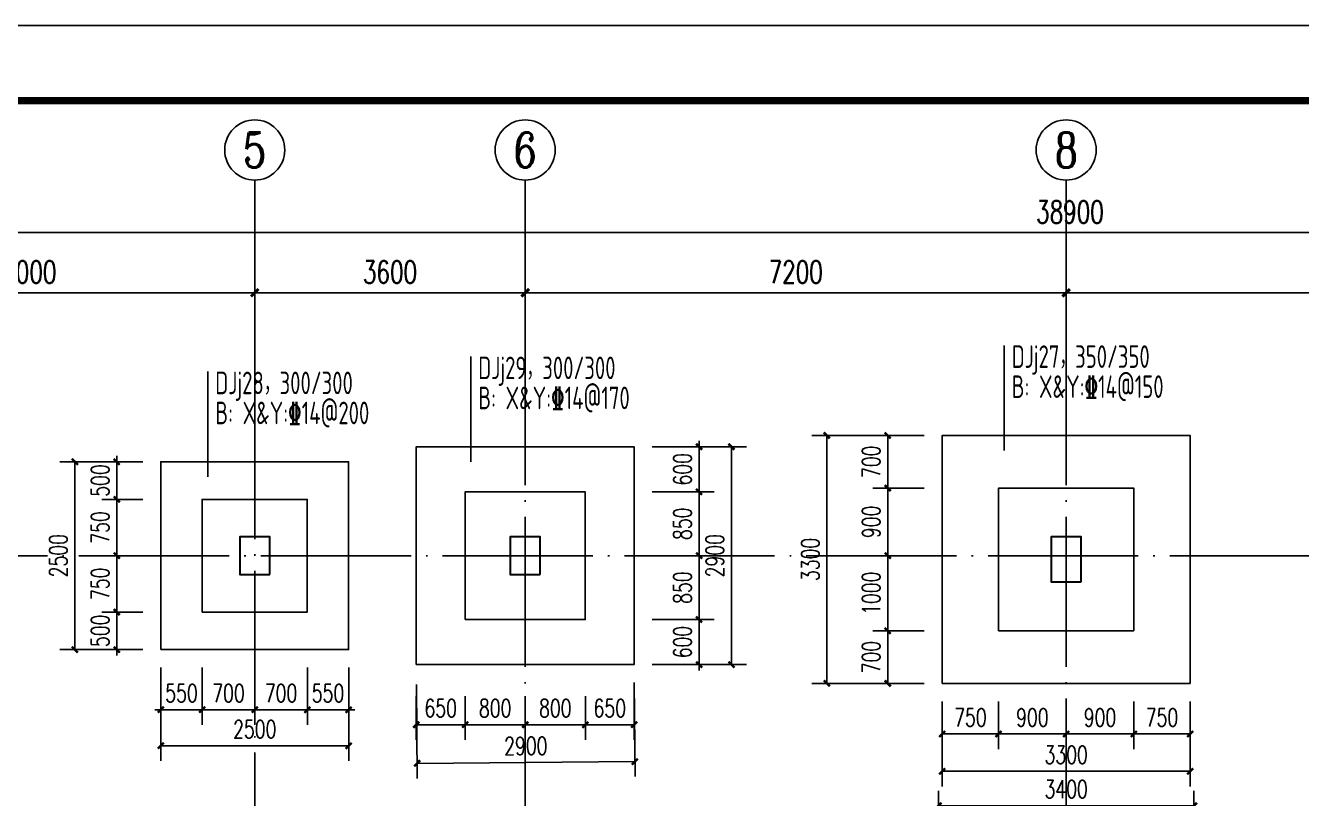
# Model space of a CAD drawing. Extents: x 1051052 to 1482120, y -981644 to -673261.
# Drawn here: x 1109273 to 1126256, y -838518 to -828229 of the extents above; entities that cross this region are included whole.
import ezdxf
from ezdxf.enums import TextEntityAlignment as Align

# ---------------------------------------------------------------- set-up
doc = ezdxf.new("R2010")
doc.units = 0
doc.header["$LTSCALE"] = 1000
doc.header["$MEASUREMENT"] = 0
doc.linetypes.add('DOTE', pattern=[2.42, 2, -0.2, 0.02, -0.2])
for name, color, linetype in [('AXIS', 3, 'Continuous'), ('AXIS_TEXT', 7, 'Continuous'), ('DOTE', 1, 'DOTE'), ('PUB_DIM', 3, 'Continuous'), ('TK', 142, 'Continuous'), ('填充', 8, 'Continuous')]:
    doc.layers.add(name, color=color, linetype=linetype)
for name, color, linetype, lineweight in [('BASE-DJ', 2, 'Continuous', 25), ('BASE-DJ-BH', 7, 'Continuous', 25), ('BASE-JZ', 7, 'Continuous', 25), ('COLU', 2, 'Continuous', 30)]:
    doc.layers.add(name, color=color, linetype=linetype, lineweight=lineweight)
doc.styles.add('_TCH_AXIS', font='COMPLEX', dxfattribs={"bigfont": 'GBCBIG'})
doc.styles.add('_TCH_DIM_T3', font='SIMPLEX', dxfattribs={"width": 0.705882, "bigfont": 'GBCBIG'})
doc.styles.add('COMPLEX', font='COMPLEX')
doc.styles.add('FromPkpm', font='Pkpmeng', dxfattribs={"width": 0.7, "bigfont": 'hztxt'})
doc.dimstyles.new('_TCH_ARCH&&100', dxfattribs={"dimtxt": 297.5, "dimasz": 100, "dimexe": 250, "dimexo": 300, "dimgap": 126.25, "dimtad": 1, "dimdec": 0, "dimzin": 0, "dimdsep": 46, "dimtxsty": '_TCH_DIM_T3', "dimblk": 'ARCHTICK', "dimcen": 0.09, "dimclrt": 7, "dimazin": 2, "dimtfac": 1, "dimtdec": 0, "dimtix": 1, "dimtmove": 2, "dimatfit": 3, "dimfxl": 0, "dimtolj": 1, "dimtzin": 0, "dimarcsym": 0})
doc.dimstyles.new('_TCH_ARCH&&80', dxfattribs={"dimtxt": 238, "dimasz": 80, "dimexe": 200, "dimexo": 240, "dimgap": 101, "dimtad": 1, "dimdec": 0, "dimzin": 0, "dimdsep": 46, "dimtxsty": '_TCH_DIM_T3', "dimblk": 'ARCHTICK', "dimcen": 0.09, "dimclrt": 7, "dimazin": 2, "dimtfac": 1, "dimtdec": 0, "dimtix": 1, "dimtmove": 2, "dimatfit": 3, "dimfxl": 0, "dimtolj": 1, "dimtzin": 0, "dimarcsym": 0})

# ---------------------------------------------------------------- blocks, each defined once
blk = doc.blocks.new('_ArchTick')
at = {"color": 0, "linetype": 'ByBlock', "const_width": 0.4}
blk.add_lwpolyline([(-0.5, -0.5), (0.5, 0.5)], dxfattribs=at)
blk = doc.blocks.new('*D491')
at = {"layer": 'AXIS', "color": 0, "lineweight": -2, "transparency": 16777216}
for p, q in [((1106324, -833286), (1106324, -831536)), ((1112324, -833286), (1112324, -831536)), ((1106324, -831786), (1112324, -831786))]:
    blk.add_line(p, q, dxfattribs=at)
at = {"layer": 'Defpoints', "color": 0, "transparency": 16777216}
for p in [(1112324, -831786), (1106324, -834286), (1112324, -834286)]:
    blk.add_point(p, dxfattribs=at)
at = {"layer": 'AXIS', "color": 0, "lineweight": -2, "transparency": 16777216, "xscale": 100, "yscale": 100, "zscale": 100, "rotation": 180}
blk.add_blockref('_ArchTick', (1106324, -831786), dxfattribs=at)
at = {"layer": 'AXIS', "color": 0, "lineweight": -2, "transparency": 16777216, "xscale": 100, "yscale": 100, "zscale": 100}
blk.add_blockref('_ArchTick', (1112324, -831786), dxfattribs=at)
at = {"layer": 'AXIS', "color": 7, "transparency": 16777216, "insert": (1109324, -831511), "char_height": 297.5, "attachment_point": 5, "style": '_TCH_DIM_T3'}
blk.add_mtext('\\A1;6000', dxfattribs=at)
blk = doc.blocks.new('*D492')
at = {"layer": 'AXIS', "color": 0, "lineweight": -2, "transparency": 16777216}
for p, q in [((1112324, -833286), (1112324, -831536)), ((1115924, -833286), (1115924, -831536)), ((1112324, -831786), (1115924, -831786))]:
    blk.add_line(p, q, dxfattribs=at)
at = {"layer": 'Defpoints', "color": 0, "transparency": 16777216}
for p in [(1115924, -831786), (1112324, -834286), (1115924, -834286)]:
    blk.add_point(p, dxfattribs=at)
at = {"layer": 'AXIS', "color": 0, "lineweight": -2, "transparency": 16777216, "xscale": 100, "yscale": 100, "zscale": 100, "rotation": 180}
blk.add_blockref('_ArchTick', (1112324, -831786), dxfattribs=at)
at = {"layer": 'AXIS', "color": 0, "lineweight": -2, "transparency": 16777216, "xscale": 100, "yscale": 100, "zscale": 100}
blk.add_blockref('_ArchTick', (1115924, -831786), dxfattribs=at)
at = {"layer": 'AXIS', "color": 7, "transparency": 16777216, "insert": (1114124, -831511), "char_height": 297.5, "attachment_point": 5, "style": '_TCH_DIM_T3'}
blk.add_mtext('\\A1;3600', dxfattribs=at)
blk = doc.blocks.new('*D493')
at = {"layer": 'AXIS', "color": 0, "lineweight": -2, "transparency": 16777216}
for p, q in [((1115924, -833286), (1115924, -831536)), ((1123124, -833286), (1123124, -831536)), ((1115924, -831786), (1123124, -831786))]:
    blk.add_line(p, q, dxfattribs=at)
at = {"layer": 'Defpoints', "color": 0, "transparency": 16777216}
for p in [(1123124, -831786), (1115924, -834286), (1123124, -834286)]:
    blk.add_point(p, dxfattribs=at)
at = {"layer": 'AXIS', "color": 0, "lineweight": -2, "transparency": 16777216, "xscale": 100, "yscale": 100, "zscale": 100, "rotation": 180}
blk.add_blockref('_ArchTick', (1115924, -831786), dxfattribs=at)
at = {"layer": 'AXIS', "color": 0, "lineweight": -2, "transparency": 16777216, "xscale": 100, "yscale": 100, "zscale": 100}
blk.add_blockref('_ArchTick', (1123124, -831786), dxfattribs=at)
at = {"layer": 'AXIS', "color": 7, "transparency": 16777216, "insert": (1119524, -831511), "char_height": 297.5, "attachment_point": 5, "style": '_TCH_DIM_T3'}
blk.add_mtext('\\A1;7200', dxfattribs=at)
blk = doc.blocks.new('*D494')
at = {"layer": 'AXIS', "color": 0, "lineweight": -2, "transparency": 16777216}
for p, q in [((1123124, -833286), (1123124, -831536)), ((1130324, -833286), (1130324, -831536)), ((1123124, -831786), (1130324, -831786))]:
    blk.add_line(p, q, dxfattribs=at)
at = {"layer": 'Defpoints', "color": 0, "transparency": 16777216}
for p in [(1130324, -831786), (1123124, -834286), (1130324, -834286)]:
    blk.add_point(p, dxfattribs=at)
at = {"layer": 'AXIS', "color": 0, "lineweight": -2, "transparency": 16777216, "xscale": 100, "yscale": 100, "zscale": 100, "rotation": 180}
blk.add_blockref('_ArchTick', (1123124, -831786), dxfattribs=at)
at = {"layer": 'AXIS', "color": 0, "lineweight": -2, "transparency": 16777216, "xscale": 100, "yscale": 100, "zscale": 100}
blk.add_blockref('_ArchTick', (1130324, -831786), dxfattribs=at)
at = {"layer": 'AXIS', "color": 7, "transparency": 16777216, "insert": (1126724, -831511), "char_height": 297.5, "attachment_point": 5, "style": '_TCH_DIM_T3'}
blk.add_mtext('\\A1;7200', dxfattribs=at)
blk = doc.blocks.new('*D498')
at = {"layer": 'AXIS', "color": 0, "lineweight": -2, "transparency": 16777216}
for p, q in [((1103724, -832486), (1103724, -830736)), ((1142624, -832486), (1142624, -830736)), ((1103724, -830986), (1142624, -830986))]:
    blk.add_line(p, q, dxfattribs=at)
at = {"layer": 'Defpoints', "color": 0, "transparency": 16777216}
for p in [(1142624, -830986), (1103724, -834286), (1142624, -834286)]:
    blk.add_point(p, dxfattribs=at)
at = {"layer": 'AXIS', "color": 0, "lineweight": -2, "transparency": 16777216, "xscale": 100, "yscale": 100, "zscale": 100, "rotation": 180}
blk.add_blockref('_ArchTick', (1103724, -830986), dxfattribs=at)
at = {"layer": 'AXIS', "color": 0, "lineweight": -2, "transparency": 16777216, "xscale": 100, "yscale": 100, "zscale": 100}
blk.add_blockref('_ArchTick', (1142624, -830986), dxfattribs=at)
at = {"layer": 'AXIS', "color": 7, "transparency": 16777216, "insert": (1123174, -830711), "char_height": 297.5, "attachment_point": 5, "style": '_TCH_DIM_T3'}
blk.add_mtext('\\A1;38900', dxfattribs=at)
blk = doc.blocks.new('_AXISO')
blk.add_circle((0, 0), 0.5)
at = {"layer": 'AXIS_TEXT', "style": 'COMPLEX', "width": 1.041667}
blk.add_attdef('A', text='', height=0.56, dxfattribs=at).set_placement((-0.25, -0.28), (0.25, -0.28), align=Align.FIT)
blk = doc.blocks.new('A2K')
at = {"layer": 'TK'}
blk.add_lwpolyline([(0, 0), (59400, 0), (59400, 42000), (0, 42000)], close=True, dxfattribs=at)
at = {"layer": 'TK', "const_width": 100}
blk.add_lwpolyline([(2500, 1000), (58400, 1000), (58400, 41000), (2500, 41000)], close=True, dxfattribs=at)
blk = doc.blocks.new('*D1106')
at = {"layer": 'Defpoints', "color": 0, "transparency": 16777216}
for p in [(1124824, -838614), (1121424, -840056), (1124824, -840056)]:
    blk.add_point(p, dxfattribs=at)
at = {"layer": 'PUB_DIM', "color": 0, "lineweight": -2, "transparency": 16777216}
for p, q in [((1121424, -839816), (1121424, -838414)), ((1124824, -839816), (1124824, -838414)), ((1121424, -838614), (1124824, -838614))]:
    blk.add_line(p, q, dxfattribs=at)
at = {"layer": 'PUB_DIM', "color": 0, "lineweight": -2, "transparency": 16777216, "xscale": 80, "yscale": 80, "zscale": 80, "rotation": 180}
blk.add_blockref('_ArchTick', (1121424, -838614), dxfattribs=at)
at = {"layer": 'PUB_DIM', "color": 0, "lineweight": -2, "transparency": 16777216, "xscale": 80, "yscale": 80, "zscale": 80}
blk.add_blockref('_ArchTick', (1124824, -838614), dxfattribs=at)
at = {"layer": 'PUB_DIM', "color": 7, "transparency": 16777216, "insert": (1123124, -838394), "char_height": 238, "attachment_point": 5, "style": '_TCH_DIM_T3'}
blk.add_mtext('\\A1;3400', dxfattribs=at)
blk = doc.blocks.new('*D1107')
at = {"layer": 'Defpoints', "color": 0, "transparency": 16777216}
for p in [(1121474, -836986), (1124774, -836986), (1124774, -838156)]:
    blk.add_point(p, dxfattribs=at)
at = {"layer": 'PUB_DIM', "color": 0, "lineweight": -2, "transparency": 16777216}
for p, q in [((1121474, -837226), (1121474, -838356)), ((1124774, -837226), (1124774, -838356)), ((1121474, -838156), (1124774, -838156))]:
    blk.add_line(p, q, dxfattribs=at)
at = {"layer": 'PUB_DIM', "color": 0, "lineweight": -2, "transparency": 16777216, "xscale": 80, "yscale": 80, "zscale": 80, "rotation": 180}
blk.add_blockref('_ArchTick', (1121474, -838156), dxfattribs=at)
at = {"layer": 'PUB_DIM', "color": 0, "lineweight": -2, "transparency": 16777216, "xscale": 80, "yscale": 80, "zscale": 80}
blk.add_blockref('_ArchTick', (1124774, -838156), dxfattribs=at)
at = {"layer": 'PUB_DIM', "color": 7, "transparency": 16777216, "insert": (1123124, -837936), "char_height": 238, "attachment_point": 5, "style": '_TCH_DIM_T3'}
blk.add_mtext('\\A1;3300', dxfattribs=at)
blk = doc.blocks.new('*D1108')
at = {"layer": 'Defpoints', "color": 0, "transparency": 16777216}
for p in [(1121474, -836986), (1122224, -836986), (1122224, -837659)]:
    blk.add_point(p, dxfattribs=at)
at = {"layer": 'PUB_DIM', "color": 0, "lineweight": -2, "transparency": 16777216}
for p, q in [((1121474, -837226), (1121474, -837859)), ((1122224, -837226), (1122224, -837859)), ((1121474, -837659), (1122224, -837659))]:
    blk.add_line(p, q, dxfattribs=at)
at = {"layer": 'PUB_DIM', "color": 0, "lineweight": -2, "transparency": 16777216, "xscale": 80, "yscale": 80, "zscale": 80, "rotation": 180}
blk.add_blockref('_ArchTick', (1121474, -837659), dxfattribs=at)
at = {"layer": 'PUB_DIM', "color": 0, "lineweight": -2, "transparency": 16777216, "xscale": 80, "yscale": 80, "zscale": 80}
blk.add_blockref('_ArchTick', (1122224, -837659), dxfattribs=at)
at = {"layer": 'PUB_DIM', "color": 7, "transparency": 16777216, "insert": (1121849, -837439), "char_height": 238, "attachment_point": 5, "style": '_TCH_DIM_T3'}
blk.add_mtext('\\A1;750', dxfattribs=at)
blk = doc.blocks.new('*D1109')
at = {"layer": 'Defpoints', "color": 0, "transparency": 16777216}
for p in [(1122224, -836986), (1123124, -836986), (1123124, -837659)]:
    blk.add_point(p, dxfattribs=at)
at = {"layer": 'PUB_DIM', "color": 0, "lineweight": -2, "transparency": 16777216}
for p, q in [((1122224, -837226), (1122224, -837859)), ((1123124, -837226), (1123124, -837859)), ((1122224, -837659), (1123124, -837659))]:
    blk.add_line(p, q, dxfattribs=at)
at = {"layer": 'PUB_DIM', "color": 0, "lineweight": -2, "transparency": 16777216, "xscale": 80, "yscale": 80, "zscale": 80, "rotation": 180}
blk.add_blockref('_ArchTick', (1122224, -837659), dxfattribs=at)
at = {"layer": 'PUB_DIM', "color": 0, "lineweight": -2, "transparency": 16777216, "xscale": 80, "yscale": 80, "zscale": 80}
blk.add_blockref('_ArchTick', (1123124, -837659), dxfattribs=at)
at = {"layer": 'PUB_DIM', "color": 7, "transparency": 16777216, "insert": (1122674, -837439), "char_height": 238, "attachment_point": 5, "style": '_TCH_DIM_T3'}
blk.add_mtext('\\A1;900', dxfattribs=at)
blk = doc.blocks.new('*D1110')
at = {"layer": 'Defpoints', "color": 0, "transparency": 16777216}
for p in [(1123124, -836986), (1124024, -836986), (1124024, -837659)]:
    blk.add_point(p, dxfattribs=at)
at = {"layer": 'PUB_DIM', "color": 0, "lineweight": -2, "transparency": 16777216}
for p, q in [((1123124, -837226), (1123124, -837859)), ((1124024, -837226), (1124024, -837859)), ((1123124, -837659), (1124024, -837659))]:
    blk.add_line(p, q, dxfattribs=at)
at = {"layer": 'PUB_DIM', "color": 0, "lineweight": -2, "transparency": 16777216, "xscale": 80, "yscale": 80, "zscale": 80, "rotation": 180}
blk.add_blockref('_ArchTick', (1123124, -837659), dxfattribs=at)
at = {"layer": 'PUB_DIM', "color": 0, "lineweight": -2, "transparency": 16777216, "xscale": 80, "yscale": 80, "zscale": 80}
blk.add_blockref('_ArchTick', (1124024, -837659), dxfattribs=at)
at = {"layer": 'PUB_DIM', "color": 7, "transparency": 16777216, "insert": (1123574, -837439), "char_height": 238, "attachment_point": 5, "style": '_TCH_DIM_T3'}
blk.add_mtext('\\A1;900', dxfattribs=at)
blk = doc.blocks.new('*D1111')
at = {"layer": 'Defpoints', "color": 0, "transparency": 16777216}
for p in [(1124024, -836986), (1124774, -836986), (1124774, -837659)]:
    blk.add_point(p, dxfattribs=at)
at = {"layer": 'PUB_DIM', "color": 0, "lineweight": -2, "transparency": 16777216}
for p, q in [((1124024, -837226), (1124024, -837859)), ((1124774, -837226), (1124774, -837859)), ((1124024, -837659), (1124774, -837659))]:
    blk.add_line(p, q, dxfattribs=at)
at = {"layer": 'PUB_DIM', "color": 0, "lineweight": -2, "transparency": 16777216, "xscale": 80, "yscale": 80, "zscale": 80, "rotation": 180}
blk.add_blockref('_ArchTick', (1124024, -837659), dxfattribs=at)
at = {"layer": 'PUB_DIM', "color": 0, "lineweight": -2, "transparency": 16777216, "xscale": 80, "yscale": 80, "zscale": 80}
blk.add_blockref('_ArchTick', (1124774, -837659), dxfattribs=at)
at = {"layer": 'PUB_DIM', "color": 7, "transparency": 16777216, "insert": (1124399, -837439), "char_height": 238, "attachment_point": 5, "style": '_TCH_DIM_T3'}
blk.add_mtext('\\A1;750', dxfattribs=at)
blk = doc.blocks.new('*D1117')
at = {"layer": 'Defpoints', "color": 0, "transparency": 16777216}
for p in [(1119938, -833686), (1121474, -833686), (1121474, -836986)]:
    blk.add_point(p, dxfattribs=at)
at = {"layer": 'PUB_DIM', "color": 0, "lineweight": -2, "transparency": 16777216}
for p, q in [((1121234, -833686), (1119738, -833686)), ((1119938, -836986), (1119938, -833686)), ((1121234, -836986), (1119738, -836986))]:
    blk.add_line(p, q, dxfattribs=at)
at = {"layer": 'PUB_DIM', "color": 0, "lineweight": -2, "transparency": 16777216, "xscale": 80, "yscale": 80, "zscale": 80}
for p, rotation in [((1119938, -833686), 90), ((1119938, -836986), 270)]:
    blk.add_blockref('_ArchTick', p, dxfattribs=dict(at, rotation=rotation))
at = {"layer": 'PUB_DIM', "color": 7, "transparency": 16777216, "insert": (1119718, -835336), "char_height": 238, "attachment_point": 5, "rotation": 90, "style": '_TCH_DIM_T3'}
blk.add_mtext('\\A1;3300', dxfattribs=at)
blk = doc.blocks.new('*D1118')
at = {"layer": 'Defpoints', "color": 0, "transparency": 16777216}
for p in [(1120749, -836286), (1121474, -836286), (1121474, -836986)]:
    blk.add_point(p, dxfattribs=at)
at = {"layer": 'PUB_DIM', "color": 0, "lineweight": -2, "transparency": 16777216}
for p, q in [((1121234, -836286), (1120549, -836286)), ((1120749, -836986), (1120749, -836286)), ((1121234, -836986), (1120549, -836986))]:
    blk.add_line(p, q, dxfattribs=at)
at = {"layer": 'PUB_DIM', "color": 0, "lineweight": -2, "transparency": 16777216, "xscale": 80, "yscale": 80, "zscale": 80}
for p, rotation in [((1120749, -836286), 90), ((1120749, -836986), 270)]:
    blk.add_blockref('_ArchTick', p, dxfattribs=dict(at, rotation=rotation))
at = {"layer": 'PUB_DIM', "color": 7, "transparency": 16777216, "insert": (1120529, -836636), "char_height": 238, "attachment_point": 5, "rotation": 90, "style": '_TCH_DIM_T3'}
blk.add_mtext('\\A1;700', dxfattribs=at)
blk = doc.blocks.new('*D1119')
at = {"layer": 'Defpoints', "color": 0, "transparency": 16777216}
for p in [(1120749, -835286), (1121474, -835286), (1121474, -836286)]:
    blk.add_point(p, dxfattribs=at)
at = {"layer": 'PUB_DIM', "color": 0, "lineweight": -2, "transparency": 16777216}
for p, q in [((1121234, -835286), (1120549, -835286)), ((1120749, -836286), (1120749, -835286)), ((1121234, -836286), (1120549, -836286))]:
    blk.add_line(p, q, dxfattribs=at)
at = {"layer": 'PUB_DIM', "color": 0, "lineweight": -2, "transparency": 16777216, "xscale": 80, "yscale": 80, "zscale": 80}
for p, rotation in [((1120749, -835286), 90), ((1120749, -836286), 270)]:
    blk.add_blockref('_ArchTick', p, dxfattribs=dict(at, rotation=rotation))
at = {"layer": 'PUB_DIM', "color": 7, "transparency": 16777216, "insert": (1120529, -835786), "char_height": 238, "attachment_point": 5, "rotation": 90, "style": '_TCH_DIM_T3'}
blk.add_mtext('\\A1;1000', dxfattribs=at)
blk = doc.blocks.new('*D1120')
at = {"layer": 'Defpoints', "color": 0, "transparency": 16777216}
for p in [(1120749, -834386), (1121474, -834386), (1121474, -835286)]:
    blk.add_point(p, dxfattribs=at)
at = {"layer": 'PUB_DIM', "color": 0, "lineweight": -2, "transparency": 16777216}
for p, q in [((1121234, -834386), (1120549, -834386)), ((1120749, -835286), (1120749, -834386)), ((1121234, -835286), (1120549, -835286))]:
    blk.add_line(p, q, dxfattribs=at)
at = {"layer": 'PUB_DIM', "color": 0, "lineweight": -2, "transparency": 16777216, "xscale": 80, "yscale": 80, "zscale": 80}
for p, rotation in [((1120749, -834386), 90), ((1120749, -835286), 270)]:
    blk.add_blockref('_ArchTick', p, dxfattribs=dict(at, rotation=rotation))
at = {"layer": 'PUB_DIM', "color": 7, "transparency": 16777216, "insert": (1120529, -834836), "char_height": 238, "attachment_point": 5, "rotation": 90, "style": '_TCH_DIM_T3'}
blk.add_mtext('\\A1;900', dxfattribs=at)
blk = doc.blocks.new('*D1121')
at = {"layer": 'Defpoints', "color": 0, "transparency": 16777216}
for p in [(1120749, -833686), (1121474, -833686), (1121474, -834386)]:
    blk.add_point(p, dxfattribs=at)
at = {"layer": 'PUB_DIM', "color": 0, "lineweight": -2, "transparency": 16777216}
for p, q in [((1121234, -833686), (1120549, -833686)), ((1120749, -834386), (1120749, -833686)), ((1121234, -834386), (1120549, -834386))]:
    blk.add_line(p, q, dxfattribs=at)
at = {"layer": 'PUB_DIM', "color": 0, "lineweight": -2, "transparency": 16777216, "xscale": 80, "yscale": 80, "zscale": 80}
for p, rotation in [((1120749, -833686), 90), ((1120749, -834386), 270)]:
    blk.add_blockref('_ArchTick', p, dxfattribs=dict(at, rotation=rotation))
at = {"layer": 'PUB_DIM', "color": 7, "transparency": 16777216, "insert": (1120529, -834036), "char_height": 238, "attachment_point": 5, "rotation": 90, "style": '_TCH_DIM_T3'}
blk.add_mtext('\\A1;700', dxfattribs=at)
blk = doc.blocks.new('*D1307')
at = {"layer": 'Defpoints', "color": 0, "transparency": 16777216}
for p in [(1117374, -833836), (1118668, -833836), (1117374, -836736)]:
    blk.add_point(p, dxfattribs=at)
at = {"layer": 'PUB_DIM', "color": 0, "lineweight": -2, "transparency": 16777216}
for p, q in [((1117614, -833836), (1118868, -833836)), ((1118668, -836736), (1118668, -833836)), ((1117614, -836736), (1118868, -836736))]:
    blk.add_line(p, q, dxfattribs=at)
at = {"layer": 'PUB_DIM', "color": 0, "lineweight": -2, "transparency": 16777216, "xscale": 80, "yscale": 80, "zscale": 80}
for p, rotation in [((1118668, -833836), 90), ((1118668, -836736), 270)]:
    blk.add_blockref('_ArchTick', p, dxfattribs=dict(at, rotation=rotation))
at = {"layer": 'PUB_DIM', "color": 7, "transparency": 16777216, "insert": (1118448, -835286), "char_height": 238, "attachment_point": 5, "rotation": 90, "style": '_TCH_DIM_T3'}
blk.add_mtext('\\A1;2900', dxfattribs=at)
blk = doc.blocks.new('*D1308')
at = {"layer": 'Defpoints', "color": 0, "transparency": 16777216}
for p in [(1117374, -836136), (1118238, -836136), (1117374, -836736)]:
    blk.add_point(p, dxfattribs=at)
at = {"layer": 'PUB_DIM', "color": 0, "lineweight": -2, "transparency": 16777216}
for p, q in [((1118238, -836136), (1118238, -836056)), ((1117614, -836136), (1118438, -836136)), ((1118238, -836736), (1118238, -836136)), ((1117614, -836736), (1118438, -836736)), ((1118238, -836736), (1118238, -836816))]:
    blk.add_line(p, q, dxfattribs=at)
at = {"layer": 'PUB_DIM', "color": 0, "lineweight": -2, "transparency": 16777216, "xscale": 80, "yscale": 80, "zscale": 80}
for p, rotation in [((1118238, -836136), 270), ((1118238, -836736), 90)]:
    blk.add_blockref('_ArchTick', p, dxfattribs=dict(at, rotation=rotation))
at = {"layer": 'PUB_DIM', "color": 7, "transparency": 16777216, "insert": (1118018, -836436), "char_height": 238, "attachment_point": 5, "rotation": 90, "style": '_TCH_DIM_T3'}
blk.add_mtext('\\A1;600', dxfattribs=at)
blk = doc.blocks.new('*D1309')
at = {"layer": 'Defpoints', "color": 0, "transparency": 16777216}
for p in [(1117374, -835286), (1118238, -835286), (1117374, -836136)]:
    blk.add_point(p, dxfattribs=at)
at = {"layer": 'PUB_DIM', "color": 0, "lineweight": -2, "transparency": 16777216}
for p, q in [((1117614, -835286), (1118438, -835286)), ((1118238, -836136), (1118238, -835286)), ((1117614, -836136), (1118438, -836136))]:
    blk.add_line(p, q, dxfattribs=at)
at = {"layer": 'PUB_DIM', "color": 0, "lineweight": -2, "transparency": 16777216, "xscale": 80, "yscale": 80, "zscale": 80}
for p, rotation in [((1118238, -835286), 90), ((1118238, -836136), 270)]:
    blk.add_blockref('_ArchTick', p, dxfattribs=dict(at, rotation=rotation))
at = {"layer": 'PUB_DIM', "color": 7, "transparency": 16777216, "insert": (1118018, -835711), "char_height": 238, "attachment_point": 5, "rotation": 90, "style": '_TCH_DIM_T3'}
blk.add_mtext('\\A1;850', dxfattribs=at)
blk = doc.blocks.new('*D1310')
at = {"layer": 'Defpoints', "color": 0, "transparency": 16777216}
for p in [(1117374, -834436), (1118238, -834436), (1117374, -835286)]:
    blk.add_point(p, dxfattribs=at)
at = {"layer": 'PUB_DIM', "color": 0, "lineweight": -2, "transparency": 16777216}
for p, q in [((1117614, -834436), (1118438, -834436)), ((1118238, -835286), (1118238, -834436)), ((1117614, -835286), (1118438, -835286))]:
    blk.add_line(p, q, dxfattribs=at)
at = {"layer": 'PUB_DIM', "color": 0, "lineweight": -2, "transparency": 16777216, "xscale": 80, "yscale": 80, "zscale": 80}
for p, rotation in [((1118238, -834436), 90), ((1118238, -835286), 270)]:
    blk.add_blockref('_ArchTick', p, dxfattribs=dict(at, rotation=rotation))
at = {"layer": 'PUB_DIM', "color": 7, "transparency": 16777216, "insert": (1118018, -834861), "char_height": 238, "attachment_point": 5, "rotation": 90, "style": '_TCH_DIM_T3'}
blk.add_mtext('\\A1;850', dxfattribs=at)
blk = doc.blocks.new('*D1311')
at = {"layer": 'Defpoints', "color": 0, "transparency": 16777216}
for p in [(1117374, -833836), (1118238, -833836), (1117374, -834436)]:
    blk.add_point(p, dxfattribs=at)
at = {"layer": 'PUB_DIM', "color": 0, "lineweight": -2, "transparency": 16777216}
for p, q in [((1117614, -833836), (1118438, -833836)), ((1118238, -833836), (1118238, -833756)), ((1118238, -834436), (1118238, -833836)), ((1117614, -834436), (1118438, -834436)), ((1118238, -834436), (1118238, -834516))]:
    blk.add_line(p, q, dxfattribs=at)
at = {"layer": 'PUB_DIM', "color": 0, "lineweight": -2, "transparency": 16777216, "xscale": 80, "yscale": 80, "zscale": 80}
for p, rotation in [((1118238, -833836), 270), ((1118238, -834436), 90)]:
    blk.add_blockref('_ArchTick', p, dxfattribs=dict(at, rotation=rotation))
at = {"layer": 'PUB_DIM', "color": 7, "transparency": 16777216, "insert": (1118018, -834136), "char_height": 238, "attachment_point": 5, "rotation": 90, "style": '_TCH_DIM_T3'}
blk.add_mtext('\\A1;600', dxfattribs=at)
blk = doc.blocks.new('*D1312')
at = {"layer": 'Defpoints', "color": 0, "transparency": 16777216}
for p in [(1114474, -836916), (1115124, -836916), (1115124, -837536)]:
    blk.add_point(p, dxfattribs=at)
at = {"layer": 'PUB_DIM', "color": 0, "lineweight": -2, "transparency": 16777216}
for p, q in [((1114474, -837156), (1114474, -837736)), ((1115124, -837156), (1115124, -837736)), ((1114474, -837536), (1115124, -837536))]:
    blk.add_line(p, q, dxfattribs=at)
at = {"layer": 'PUB_DIM', "color": 0, "lineweight": -2, "transparency": 16777216, "xscale": 80, "yscale": 80, "zscale": 80, "rotation": 180}
blk.add_blockref('_ArchTick', (1114474, -837536), dxfattribs=at)
at = {"layer": 'PUB_DIM', "color": 0, "lineweight": -2, "transparency": 16777216, "xscale": 80, "yscale": 80, "zscale": 80}
blk.add_blockref('_ArchTick', (1115124, -837536), dxfattribs=at)
at = {"layer": 'PUB_DIM', "color": 7, "transparency": 16777216, "insert": (1114799, -837316), "char_height": 238, "attachment_point": 5, "style": '_TCH_DIM_T3'}
blk.add_mtext('\\A1;650', dxfattribs=at)
blk = doc.blocks.new('*D1313')
at = {"layer": 'Defpoints', "color": 0, "transparency": 16777216}
for p in [(1115124, -836916), (1115924, -836916), (1115924, -837536)]:
    blk.add_point(p, dxfattribs=at)
at = {"layer": 'PUB_DIM', "color": 0, "lineweight": -2, "transparency": 16777216}
for p, q in [((1115124, -837156), (1115124, -837736)), ((1115924, -837156), (1115924, -837736)), ((1115124, -837536), (1115924, -837536))]:
    blk.add_line(p, q, dxfattribs=at)
at = {"layer": 'PUB_DIM', "color": 0, "lineweight": -2, "transparency": 16777216, "xscale": 80, "yscale": 80, "zscale": 80, "rotation": 180}
blk.add_blockref('_ArchTick', (1115124, -837536), dxfattribs=at)
at = {"layer": 'PUB_DIM', "color": 0, "lineweight": -2, "transparency": 16777216, "xscale": 80, "yscale": 80, "zscale": 80}
blk.add_blockref('_ArchTick', (1115924, -837536), dxfattribs=at)
at = {"layer": 'PUB_DIM', "color": 7, "transparency": 16777216, "insert": (1115524, -837316), "char_height": 238, "attachment_point": 5, "style": '_TCH_DIM_T3'}
blk.add_mtext('\\A1;800', dxfattribs=at)
blk = doc.blocks.new('*D1314')
at = {"layer": 'Defpoints', "color": 0, "transparency": 16777216}
for p in [(1115924, -836916), (1116724, -836916), (1116724, -837536)]:
    blk.add_point(p, dxfattribs=at)
at = {"layer": 'PUB_DIM', "color": 0, "lineweight": -2, "transparency": 16777216}
for p, q in [((1115924, -837156), (1115924, -837736)), ((1116724, -837156), (1116724, -837736)), ((1115924, -837536), (1116724, -837536))]:
    blk.add_line(p, q, dxfattribs=at)
at = {"layer": 'PUB_DIM', "color": 0, "lineweight": -2, "transparency": 16777216, "xscale": 80, "yscale": 80, "zscale": 80, "rotation": 180}
blk.add_blockref('_ArchTick', (1115924, -837536), dxfattribs=at)
at = {"layer": 'PUB_DIM', "color": 0, "lineweight": -2, "transparency": 16777216, "xscale": 80, "yscale": 80, "zscale": 80}
blk.add_blockref('_ArchTick', (1116724, -837536), dxfattribs=at)
at = {"layer": 'PUB_DIM', "color": 7, "transparency": 16777216, "insert": (1116324, -837316), "char_height": 238, "attachment_point": 5, "style": '_TCH_DIM_T3'}
blk.add_mtext('\\A1;800', dxfattribs=at)
blk = doc.blocks.new('*D1315')
at = {"layer": 'Defpoints', "color": 0, "transparency": 16777216}
for p in [(1116724, -836916), (1117374, -836916), (1117374, -837536)]:
    blk.add_point(p, dxfattribs=at)
at = {"layer": 'PUB_DIM', "color": 0, "lineweight": -2, "transparency": 16777216}
for p, q in [((1116724, -837156), (1116724, -837736)), ((1117374, -837156), (1117374, -837736)), ((1116724, -837536), (1117374, -837536))]:
    blk.add_line(p, q, dxfattribs=at)
at = {"layer": 'PUB_DIM', "color": 0, "lineweight": -2, "transparency": 16777216, "xscale": 80, "yscale": 80, "zscale": 80, "rotation": 180}
blk.add_blockref('_ArchTick', (1116724, -837536), dxfattribs=at)
at = {"layer": 'PUB_DIM', "color": 0, "lineweight": -2, "transparency": 16777216, "xscale": 80, "yscale": 80, "zscale": 80}
blk.add_blockref('_ArchTick', (1117374, -837536), dxfattribs=at)
at = {"layer": 'PUB_DIM', "color": 7, "transparency": 16777216, "insert": (1117049, -837316), "char_height": 238, "attachment_point": 5, "style": '_TCH_DIM_T3'}
blk.add_mtext('\\A1;650', dxfattribs=at)
blk = doc.blocks.new('*D1316')
at = {"layer": 'Defpoints', "color": 0, "transparency": 16777216}
for p in [(1117374, -836736), (1114474, -836759), (1117384, -838027)]:
    blk.add_point(p, dxfattribs=at)
at = {"layer": 'PUB_DIM', "color": 0, "lineweight": -2, "transparency": 16777216}
for p, q in [((1114476, -836999), (1114486, -838250)), ((1117376, -836976), (1117386, -838227)), ((1114484, -838050), (1117384, -838027))]:
    blk.add_line(p, q, dxfattribs=at)
at = {"layer": 'PUB_DIM', "color": 0, "lineweight": -2, "transparency": 16777216, "xscale": 80, "yscale": 80, "zscale": 80}
for p, rotation in [((1114484, -838050), 180.4612072205608), ((1117384, -838027), 0.4612072205608299)]:
    blk.add_blockref('_ArchTick', p, dxfattribs=dict(at, rotation=rotation))
at = {"layer": 'PUB_DIM', "color": 7, "transparency": 16777216, "insert": (1115932, -837818), "char_height": 238, "attachment_point": 5, "rotation": 0.4612, "style": '_TCH_DIM_T3'}
blk.add_mtext('\\A1;2900', dxfattribs=at)
blk = doc.blocks.new('*D1317')
at = {"layer": 'Defpoints', "color": 0, "transparency": 16777216}
for p in [(1111074, -836583), (1113574, -836583), (1113574, -837816)]:
    blk.add_point(p, dxfattribs=at)
at = {"layer": 'PUB_DIM', "color": 0, "lineweight": -2, "transparency": 16777216}
for p, q in [((1111074, -836823), (1111074, -838016)), ((1113574, -836823), (1113574, -838016)), ((1111074, -837816), (1113574, -837816))]:
    blk.add_line(p, q, dxfattribs=at)
at = {"layer": 'PUB_DIM', "color": 0, "lineweight": -2, "transparency": 16777216, "xscale": 80, "yscale": 80, "zscale": 80, "rotation": 180}
blk.add_blockref('_ArchTick', (1111074, -837816), dxfattribs=at)
at = {"layer": 'PUB_DIM', "color": 0, "lineweight": -2, "transparency": 16777216, "xscale": 80, "yscale": 80, "zscale": 80}
blk.add_blockref('_ArchTick', (1113574, -837816), dxfattribs=at)
at = {"layer": 'PUB_DIM', "color": 7, "transparency": 16777216, "insert": (1112324, -837596), "char_height": 238, "attachment_point": 5, "style": '_TCH_DIM_T3'}
blk.add_mtext('\\A1;2500', dxfattribs=at)
blk = doc.blocks.new('*D1318')
at = {"layer": 'Defpoints', "color": 0, "transparency": 16777216}
for p in [(1111074, -836536), (1111624, -836536), (1111624, -837336)]:
    blk.add_point(p, dxfattribs=at)
at = {"layer": 'PUB_DIM', "color": 0, "lineweight": -2, "transparency": 16777216}
for p, q in [((1111074, -836776), (1111074, -837536)), ((1111624, -836776), (1111624, -837536)), ((1111074, -837336), (1110994, -837336)), ((1111074, -837336), (1111624, -837336)), ((1111624, -837336), (1111704, -837336))]:
    blk.add_line(p, q, dxfattribs=at)
at = {"layer": 'PUB_DIM', "color": 0, "lineweight": -2, "transparency": 16777216, "xscale": 80, "yscale": 80, "zscale": 80}
blk.add_blockref('_ArchTick', (1111074, -837336), dxfattribs=at)
at = {"layer": 'PUB_DIM', "color": 0, "lineweight": -2, "transparency": 16777216, "xscale": 80, "yscale": 80, "zscale": 80, "rotation": 180}
blk.add_blockref('_ArchTick', (1111624, -837336), dxfattribs=at)
at = {"layer": 'PUB_DIM', "color": 7, "transparency": 16777216, "insert": (1111349, -837116), "char_height": 238, "attachment_point": 5, "style": '_TCH_DIM_T3'}
blk.add_mtext('\\A1;550', dxfattribs=at)
blk = doc.blocks.new('*D1319')
at = {"layer": 'Defpoints', "color": 0, "transparency": 16777216}
for p in [(1111624, -836536), (1112324, -836536), (1112324, -837336)]:
    blk.add_point(p, dxfattribs=at)
at = {"layer": 'PUB_DIM', "color": 0, "lineweight": -2, "transparency": 16777216}
for p, q in [((1111624, -836776), (1111624, -837536)), ((1112324, -836776), (1112324, -837536)), ((1111624, -837336), (1112324, -837336))]:
    blk.add_line(p, q, dxfattribs=at)
at = {"layer": 'PUB_DIM', "color": 0, "lineweight": -2, "transparency": 16777216, "xscale": 80, "yscale": 80, "zscale": 80, "rotation": 180}
blk.add_blockref('_ArchTick', (1111624, -837336), dxfattribs=at)
at = {"layer": 'PUB_DIM', "color": 0, "lineweight": -2, "transparency": 16777216, "xscale": 80, "yscale": 80, "zscale": 80}
blk.add_blockref('_ArchTick', (1112324, -837336), dxfattribs=at)
at = {"layer": 'PUB_DIM', "color": 7, "transparency": 16777216, "insert": (1111974, -837116), "char_height": 238, "attachment_point": 5, "style": '_TCH_DIM_T3'}
blk.add_mtext('\\A1;700', dxfattribs=at)
blk = doc.blocks.new('*D1320')
at = {"layer": 'Defpoints', "color": 0, "transparency": 16777216}
for p in [(1112324, -836536), (1113024, -836536), (1113024, -837336)]:
    blk.add_point(p, dxfattribs=at)
at = {"layer": 'PUB_DIM', "color": 0, "lineweight": -2, "transparency": 16777216}
for p, q in [((1112324, -836776), (1112324, -837536)), ((1113024, -836776), (1113024, -837536)), ((1112324, -837336), (1113024, -837336))]:
    blk.add_line(p, q, dxfattribs=at)
at = {"layer": 'PUB_DIM', "color": 0, "lineweight": -2, "transparency": 16777216, "xscale": 80, "yscale": 80, "zscale": 80, "rotation": 180}
blk.add_blockref('_ArchTick', (1112324, -837336), dxfattribs=at)
at = {"layer": 'PUB_DIM', "color": 0, "lineweight": -2, "transparency": 16777216, "xscale": 80, "yscale": 80, "zscale": 80}
blk.add_blockref('_ArchTick', (1113024, -837336), dxfattribs=at)
at = {"layer": 'PUB_DIM', "color": 7, "transparency": 16777216, "insert": (1112674, -837116), "char_height": 238, "attachment_point": 5, "style": '_TCH_DIM_T3'}
blk.add_mtext('\\A1;700', dxfattribs=at)
blk = doc.blocks.new('*D1321')
at = {"layer": 'Defpoints', "color": 0, "transparency": 16777216}
for p in [(1113024, -836536), (1113574, -836536), (1113574, -837336)]:
    blk.add_point(p, dxfattribs=at)
at = {"layer": 'PUB_DIM', "color": 0, "lineweight": -2, "transparency": 16777216}
for p, q in [((1113024, -836776), (1113024, -837536)), ((1113574, -836776), (1113574, -837536)), ((1113024, -837336), (1112944, -837336)), ((1113024, -837336), (1113574, -837336)), ((1113574, -837336), (1113654, -837336))]:
    blk.add_line(p, q, dxfattribs=at)
at = {"layer": 'PUB_DIM', "color": 0, "lineweight": -2, "transparency": 16777216, "xscale": 80, "yscale": 80, "zscale": 80}
blk.add_blockref('_ArchTick', (1113024, -837336), dxfattribs=at)
at = {"layer": 'PUB_DIM', "color": 0, "lineweight": -2, "transparency": 16777216, "xscale": 80, "yscale": 80, "zscale": 80, "rotation": 180}
blk.add_blockref('_ArchTick', (1113574, -837336), dxfattribs=at)
at = {"layer": 'PUB_DIM', "color": 7, "transparency": 16777216, "insert": (1113299, -837116), "char_height": 238, "attachment_point": 5, "style": '_TCH_DIM_T3'}
blk.add_mtext('\\A1;550', dxfattribs=at)
blk = doc.blocks.new('*D1322')
at = {"layer": 'Defpoints', "color": 0, "transparency": 16777216}
for p in [(1109930, -834036), (1111074, -834036), (1111074, -836536)]:
    blk.add_point(p, dxfattribs=at)
at = {"layer": 'PUB_DIM', "color": 0, "lineweight": -2, "transparency": 16777216}
for p, q in [((1110834, -834036), (1109730, -834036)), ((1109930, -836536), (1109930, -834036)), ((1110834, -836536), (1109730, -836536))]:
    blk.add_line(p, q, dxfattribs=at)
at = {"layer": 'PUB_DIM', "color": 0, "lineweight": -2, "transparency": 16777216, "xscale": 80, "yscale": 80, "zscale": 80}
for p, rotation in [((1109930, -834036), 90), ((1109930, -836536), 270)]:
    blk.add_blockref('_ArchTick', p, dxfattribs=dict(at, rotation=rotation))
at = {"layer": 'PUB_DIM', "color": 7, "transparency": 16777216, "insert": (1109710, -835286), "char_height": 238, "attachment_point": 5, "rotation": 90, "style": '_TCH_DIM_T3'}
blk.add_mtext('\\A1;2500', dxfattribs=at)
blk = doc.blocks.new('*D1323')
at = {"layer": 'Defpoints', "color": 0, "transparency": 16777216}
for p in [(1110487, -836036), (1111074, -836036), (1111074, -836536)]:
    blk.add_point(p, dxfattribs=at)
at = {"layer": 'PUB_DIM', "color": 0, "lineweight": -2, "transparency": 16777216}
for p, q in [((1110834, -836036), (1110287, -836036)), ((1110487, -836036), (1110487, -835956)), ((1110487, -836536), (1110487, -836036)), ((1110834, -836536), (1110287, -836536)), ((1110487, -836536), (1110487, -836616))]:
    blk.add_line(p, q, dxfattribs=at)
at = {"layer": 'PUB_DIM', "color": 0, "lineweight": -2, "transparency": 16777216, "xscale": 80, "yscale": 80, "zscale": 80}
for p, rotation in [((1110487, -836036), 270), ((1110487, -836536), 90)]:
    blk.add_blockref('_ArchTick', p, dxfattribs=dict(at, rotation=rotation))
at = {"layer": 'PUB_DIM', "color": 7, "transparency": 16777216, "insert": (1110267, -836286), "char_height": 238, "attachment_point": 5, "rotation": 90, "style": '_TCH_DIM_T3'}
blk.add_mtext('\\A1;500', dxfattribs=at)
blk = doc.blocks.new('*D1324')
at = {"layer": 'Defpoints', "color": 0, "transparency": 16777216}
for p in [(1110487, -835286), (1111074, -835286), (1111074, -836036)]:
    blk.add_point(p, dxfattribs=at)
at = {"layer": 'PUB_DIM', "color": 0, "lineweight": -2, "transparency": 16777216}
for p, q in [((1110834, -835286), (1110287, -835286)), ((1110487, -836036), (1110487, -835286)), ((1110834, -836036), (1110287, -836036))]:
    blk.add_line(p, q, dxfattribs=at)
at = {"layer": 'PUB_DIM', "color": 0, "lineweight": -2, "transparency": 16777216, "xscale": 80, "yscale": 80, "zscale": 80}
for p, rotation in [((1110487, -835286), 90), ((1110487, -836036), 270)]:
    blk.add_blockref('_ArchTick', p, dxfattribs=dict(at, rotation=rotation))
at = {"layer": 'PUB_DIM', "color": 7, "transparency": 16777216, "insert": (1110267, -835661), "char_height": 238, "attachment_point": 5, "rotation": 90, "style": '_TCH_DIM_T3'}
blk.add_mtext('\\A1;750', dxfattribs=at)
blk = doc.blocks.new('*D1325')
at = {"layer": 'Defpoints', "color": 0, "transparency": 16777216}
for p in [(1110487, -834536), (1111074, -834536), (1111074, -835286)]:
    blk.add_point(p, dxfattribs=at)
at = {"layer": 'PUB_DIM', "color": 0, "lineweight": -2, "transparency": 16777216}
for p, q in [((1110834, -834536), (1110287, -834536)), ((1110487, -835286), (1110487, -834536)), ((1110834, -835286), (1110287, -835286))]:
    blk.add_line(p, q, dxfattribs=at)
at = {"layer": 'PUB_DIM', "color": 0, "lineweight": -2, "transparency": 16777216, "xscale": 80, "yscale": 80, "zscale": 80}
for p, rotation in [((1110487, -834536), 90), ((1110487, -835286), 270)]:
    blk.add_blockref('_ArchTick', p, dxfattribs=dict(at, rotation=rotation))
at = {"layer": 'PUB_DIM', "color": 7, "transparency": 16777216, "insert": (1110267, -834911), "char_height": 238, "attachment_point": 5, "rotation": 90, "style": '_TCH_DIM_T3'}
blk.add_mtext('\\A1;750', dxfattribs=at)
blk = doc.blocks.new('*D1326')
at = {"layer": 'Defpoints', "color": 0, "transparency": 16777216}
for p in [(1110487, -834036), (1111074, -834036), (1111074, -834536)]:
    blk.add_point(p, dxfattribs=at)
at = {"layer": 'PUB_DIM', "color": 0, "lineweight": -2, "transparency": 16777216}
for p, q in [((1110487, -834036), (1110487, -833956)), ((1110834, -834036), (1110287, -834036)), ((1110487, -834536), (1110487, -834036)), ((1110834, -834536), (1110287, -834536)), ((1110487, -834536), (1110487, -834616))]:
    blk.add_line(p, q, dxfattribs=at)
at = {"layer": 'PUB_DIM', "color": 0, "lineweight": -2, "transparency": 16777216, "xscale": 80, "yscale": 80, "zscale": 80}
for p, rotation in [((1110487, -834036), 270), ((1110487, -834536), 90)]:
    blk.add_blockref('_ArchTick', p, dxfattribs=dict(at, rotation=rotation))
at = {"layer": 'PUB_DIM', "color": 7, "transparency": 16777216, "insert": (1110267, -834286), "char_height": 238, "attachment_point": 5, "rotation": 90, "style": '_TCH_DIM_T3'}
blk.add_mtext('\\A1;500', dxfattribs=at)

msp = doc.modelspace()

# ---------------------------------------------------------------- linework, layer by layer
at = {"layer": 'AXIS'}
for p, q in [((1112323.728, -834286.083), (1112323.728, -830286.083)), ((1115923.728, -834286.083), (1115923.728, -830286.083)), ((1123123.728, -834286.083), (1123123.728, -830286.083))]:
    msp.add_line(p, q, dxfattribs=at)
at = {"layer": 'BASE-DJ', "linetype": 'Continuous'}
for points in [[(1121473.728, -836986.083), (1124773.728, -836986.083), (1124773.728, -833686.083), (1121473.728, -833686.083)], [(1114473.728, -836736.083), (1117373.728, -836736.083), (1117373.728, -833836.083), (1114473.728, -833836.083)], [(1111073.728, -836536.083), (1113573.728, -836536.083), (1113573.728, -834036.083), (1111073.728, -834036.083)], [(1115123.728, -836136.083), (1116723.728, -836136.083), (1116723.728, -834436.083), (1115123.728, -834436.083)], [(1122223.728, -836286.083), (1124023.728, -836286.083), (1124023.728, -834386.083), (1122223.728, -834386.083)], [(1111623.728, -836036.083), (1113023.728, -836036.083), (1113023.728, -834536.083), (1111623.728, -834536.083)]]:
    msp.add_lwpolyline(points, close=True, dxfattribs=at)
at = {"layer": 'BASE-JZ'}
for points in [[(1122298.728, -833886.083), (1122298.728, -832486.083)], [(1115198.728, -834036.083), (1115198.728, -832636.083)], [(1111698.728, -834236.083), (1111698.728, -832836.083)]]:
    msp.add_lwpolyline(points, dxfattribs=at)
at = {"layer": 'COLU', "linetype": 'Continuous'}
for points in [[(1112523.728, -835536.083), (1112523.728, -835036.083), (1112123.728, -835036.083), (1112123.728, -835536.083)], [(1116123.728, -835536.083), (1116123.728, -835036.083), (1115723.728, -835036.083), (1115723.728, -835536.083)], [(1123323.728, -835636.083), (1123323.728, -835036.083), (1122923.728, -835036.083), (1122923.728, -835636.083)]]:
    msp.add_lwpolyline(points, close=True, dxfattribs=at)
at = {"layer": 'DOTE'}
for p, q in [((1112323.728, -861686.083), (1112323.728, -834286.083)), ((1115923.728, -848867.436), (1115923.728, -834286.083)), ((1123123.728, -848867.436), (1123123.728, -834286.083)), ((1102723.728, -835286.083), (1143623.728, -835286.083))]:
    msp.add_line(p, q, dxfattribs=at)

# ---------------------------------------------------------------- block references
at = {"layer": 'AXIS'}
ref = msp.add_blockref('_AXISO', (1112323.728, -829886.083), dxfattribs=dict(at, xscale=800, yscale=800, zscale=800))
ref.add_attrib('A', '5', dxfattribs={"layer": 'AXIS_TEXT', "height": 465.948, "style": '_TCH_AXIS'}).set_placement((1112168.412, -830119.057), (1112479.044, -830119.057), align=Align.FIT)
ref = msp.add_blockref('_AXISO', (1115923.728, -829886.083), dxfattribs=dict(at, xscale=800, yscale=800, zscale=800))
ref.add_attrib('A', '6', dxfattribs={"layer": 'AXIS_TEXT', "height": 465.948, "style": '_TCH_AXIS'}).set_placement((1115768.412, -830119.057), (1116079.044, -830119.057), align=Align.FIT)
ref = msp.add_blockref('_AXISO', (1123123.728, -829886.083), dxfattribs=dict(at, xscale=800, yscale=800, zscale=800))
ref.add_attrib('A', '8', dxfattribs={"layer": 'AXIS_TEXT', "height": 465.948, "style": '_TCH_AXIS'}).set_placement((1122968.412, -830119.057), (1123279.044, -830119.057), align=Align.FIT)
at = {"layer": '填充'}
msp.add_blockref('A2K', (1096816.779, -870229.077), dxfattribs=at)

# ---------------------------------------------------------------- texts
at = {"layer": 'BASE-DJ-BH', "style": 'FromPkpm', "width": 0.7}
for s, p in [('DJj27，350/350', (1122398.728, -832486.083)), ('DJj29，300/300', (1115298.728, -832636.083)), ('DJj28，300/300', (1111798.728, -832836.083))]:
    msp.add_text(s, height=300, dxfattribs=at).set_placement(p, align=Align.TOP_LEFT)
at = {"layer": 'BASE-JZ', "style": 'FromPkpm', "width": 0.7}
for s, p in [('B: X&Y:%%13214@170', (1115298.728, -833036.083)), ('B: X&Y:%%13214@150', (1122398.728, -832886.083)), ('B: X&Y:%%13214@200', (1111798.728, -833236.083))]:
    msp.add_text(s, height=300, dxfattribs=at).set_placement(p, align=Align.TOP_LEFT)

# ---------------------------------------------------------------- dimensions: what is measured, and where the dimension line sits
at = {"layer": 'AXIS'}
for p1, p2, distance, picture, middle in [((1103723.728, -834286.083), (1142623.728, -834286.083), 3300, '*D498', (1123173.728, -830711.083)), ((1106323.728, -834286.083), (1112323.728, -834286.083), 2500, '*D491', (1109323.728, -831511.083)), ((1112323.728, -834286.083), (1115923.728, -834286.083), 2500, '*D492', (1114123.728, -831511.083)), ((1115923.728, -834286.083), (1123123.728, -834286.083), 2500, '*D493', (1119523.728, -831511.083)), ((1123123.728, -834286.083), (1130323.728, -834286.083), 2500, '*D494', (1126723.728, -831511.083))]:
    dim = msp.add_aligned_dim(p1=p1, p2=p2, distance=distance, dimstyle='_TCH_ARCH&&100', dxfattribs=at)
    dim.commit()
    dim.dimension.update_dxf_attribs({"geometry": picture, "text_midpoint": middle})
at = {"layer": 'PUB_DIM'}
for p1, p2, distance, picture, middle in [((1121473.728, -836986.083), (1121473.728, -833686.083), 1535.355, '*D1117', (1119718.373, -835336.083)), ((1121473.728, -834386.083), (1121473.728, -833686.083), 724.313, '*D1121', (1120529.415, -834036.083)), ((1117373.728, -834436.083), (1117373.728, -833836.083), -864.029, '*D1311', (1118017.757, -834136.083)), ((1117373.728, -836736.083), (1117373.728, -833836.083), -1293.933, '*D1307', (1118447.661, -835286.083)), ((1111073.728, -836536.083), (1111073.728, -834036.083), 1143.681, '*D1322', (1109710.047, -835286.083)), ((1111073.728, -834536.083), (1111073.728, -834036.083), 586.935, '*D1326', (1110266.793, -834286.083)), ((1121473.728, -835286.083), (1121473.728, -834386.083), 724.313, '*D1120', (1120529.415, -834836.083)), ((1111073.728, -835286.083), (1111073.728, -834536.083), 586.935, '*D1325', (1110266.793, -834911.083)), ((1117373.728, -835286.083), (1117373.728, -834436.083), -864.029, '*D1310', (1118017.757, -834861.083)), ((1111073.728, -836036.083), (1111073.728, -835286.083), 586.935, '*D1324', (1110266.793, -835661.083)), ((1117373.728, -836136.083), (1117373.728, -835286.083), -864.029, '*D1309', (1118017.757, -835711.083)), ((1121473.728, -836286.083), (1121473.728, -835286.083), 724.313, '*D1119', (1120529.415, -835786.083)), ((1111073.728, -836536.083), (1111073.728, -836036.083), 586.935, '*D1323', (1110266.793, -836286.083)), ((1117373.728, -836736.083), (1117373.728, -836136.083), -864.029, '*D1308', (1118017.757, -836436.083)), ((1121473.728, -836986.083), (1121473.728, -836286.083), 724.313, '*D1118', (1120529.415, -836636.083)), ((1111073.728, -836536.083), (1111623.728, -836536.083), -800, '*D1318', (1111348.728, -837116.083)), ((1111623.728, -836536.083), (1112323.728, -836536.083), -800, '*D1319', (1111973.728, -837116.083)), ((1112323.728, -836536.083), (1113023.728, -836536.083), -800, '*D1320', (1112673.728, -837116.083)), ((1113023.728, -836536.083), (1113573.728, -836536.083), -800, '*D1321', (1113298.728, -837116.083)), ((1111073.728, -836582.661), (1113573.728, -836582.661), -1233.234, '*D1317', (1112323.728, -837595.895)), ((1114473.728, -836759.427), (1117373.728, -836736.083), -1290.709, '*D1316', (1115932.347, -837818.429)), ((1114473.728, -836915.802), (1115123.728, -836915.802), -620.28, '*D1312', (1114798.728, -837316.083)), ((1115123.728, -836915.802), (1115923.728, -836915.802), -620.28, '*D1313', (1115523.728, -837316.083)), ((1115923.728, -836915.802), (1116723.728, -836915.802), -620.28, '*D1314', (1116323.728, -837316.083)), ((1116723.728, -836915.802), (1117373.728, -836915.802), -620.28, '*D1315', (1117048.728, -837316.083)), ((1121473.728, -836986.083), (1124773.728, -836986.083), -1169.544, '*D1107', (1123123.728, -837935.627)), ((1121473.728, -836986.083), (1122223.728, -836986.083), -672.881, '*D1108', (1121848.728, -837438.964)), ((1122223.728, -836986.083), (1123123.728, -836986.083), -672.881, '*D1109', (1122673.728, -837438.964)), ((1123123.728, -836986.083), (1124023.728, -836986.083), -672.881, '*D1110', (1123573.728, -837438.964)), ((1124023.728, -836986.083), (1124773.728, -836986.083), -672.881, '*D1111', (1124398.728, -837438.964)), ((1121423.728, -840056.083), (1124823.728, -840056.083), 1441.739, '*D1106', (1123123.728, -838394.344))]:
    dim = msp.add_aligned_dim(p1=p1, p2=p2, distance=distance, dimstyle='_TCH_ARCH&&80', dxfattribs=at)
    dim.commit()
    dim.dimension.update_dxf_attribs({"geometry": picture, "text_midpoint": middle})

doc.saveas('drawing.dxf')
